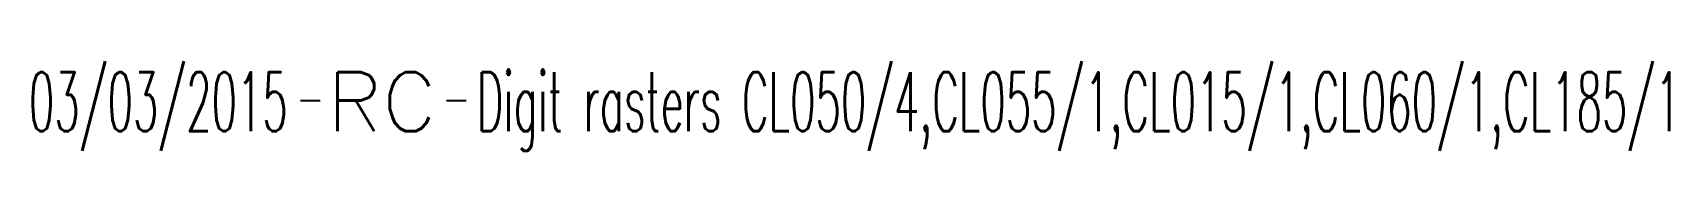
# Model space of a CAD drawing. Header units: millimetres. Extents: x 149999 to 151007, y 125999 to 127005.
# Drawn here: x 150941.1 to 150982.56, y 126510.42 to 126512.71 of the extents above; entities that cross this region are included whole.
import ezdxf
from ezdxf.enums import TextEntityAlignment as Align

# ---------------------------------------------------------------- set-up
doc = ezdxf.new("R2010")
doc.units = ezdxf.units.MM
doc.layers.get('0').update_dxf_attribs({"linetype": 'CONTINUOUS'})
doc.layers.add('L_910', color=7, linetype='CONTINUOUS')
doc.styles.get("Standard").update_dxf_attribs({"font": 'romans.shx', "width": 0.85})

# ---------------------------------------------------------------- blocks, each defined once
blk = doc.blocks.new('GIS_MODF')
at = {"color": 0, "linetype": 'Continuous', "flags": 128}
for points in [[(-2.176, -0.014), (-1.676, -0.014)], [(1.519, -0.014), (2.019, -0.014)]]:
    blk.add_lwpolyline(points, dxfattribs=at)
at = {"color": 0, "linetype": 'Continuous', "width": 0.5}
blk.add_attdef('DATE', text='', height=1.5, dxfattribs=at).set_placement((-2.502, -0.798), align=Align.RIGHT)
at = {"color": 0, "linetype": 'Continuous', "width": 1.771291}
blk.add_attdef('USER', text='', height=1.5, dxfattribs=at).set_placement((-1.507, -0.798), (1.276, -0.798), align=Align.FIT)
at = {"color": 0, "linetype": 'Continuous', "width": 0.5}
blk.add_attdef('DESC', (2.289, -0.798), '', height=1.5, dxfattribs=at)

msp = doc.modelspace()

# ---------------------------------------------------------------- block references
at = {"layer": 'L_910', "linetype": 'Continuous'}
ref = msp.add_blockref('GIS_MODF', (150950.061, 126511.721), dxfattribs=at)
ref.add_attrib('DATE', '03/03/2015', dxfattribs={"layer": '0', "color": 0, "linetype": 'Continuous', "height": 1.5, "width": 0.5}).set_placement((150947.559, 126510.923), align=Align.RIGHT)
ref.add_attrib('USER', 'RC', dxfattribs={"layer": '0', "color": 0, "linetype": 'Continuous', "height": 1.5, "width": 0.99919}).set_placement((150948.554, 126510.923), (150951.338, 126510.923), align=Align.FIT)
ref.add_attrib('DESC', 'Digit rasters CL050/4,CL055/1,CL015/1,CL060/1,CL185/1', (150952.35, 126510.923), dxfattribs={"layer": '0', "color": 0, "linetype": 'Continuous', "height": 1.5, "width": 0.5})

doc.saveas('drawing.dxf')
